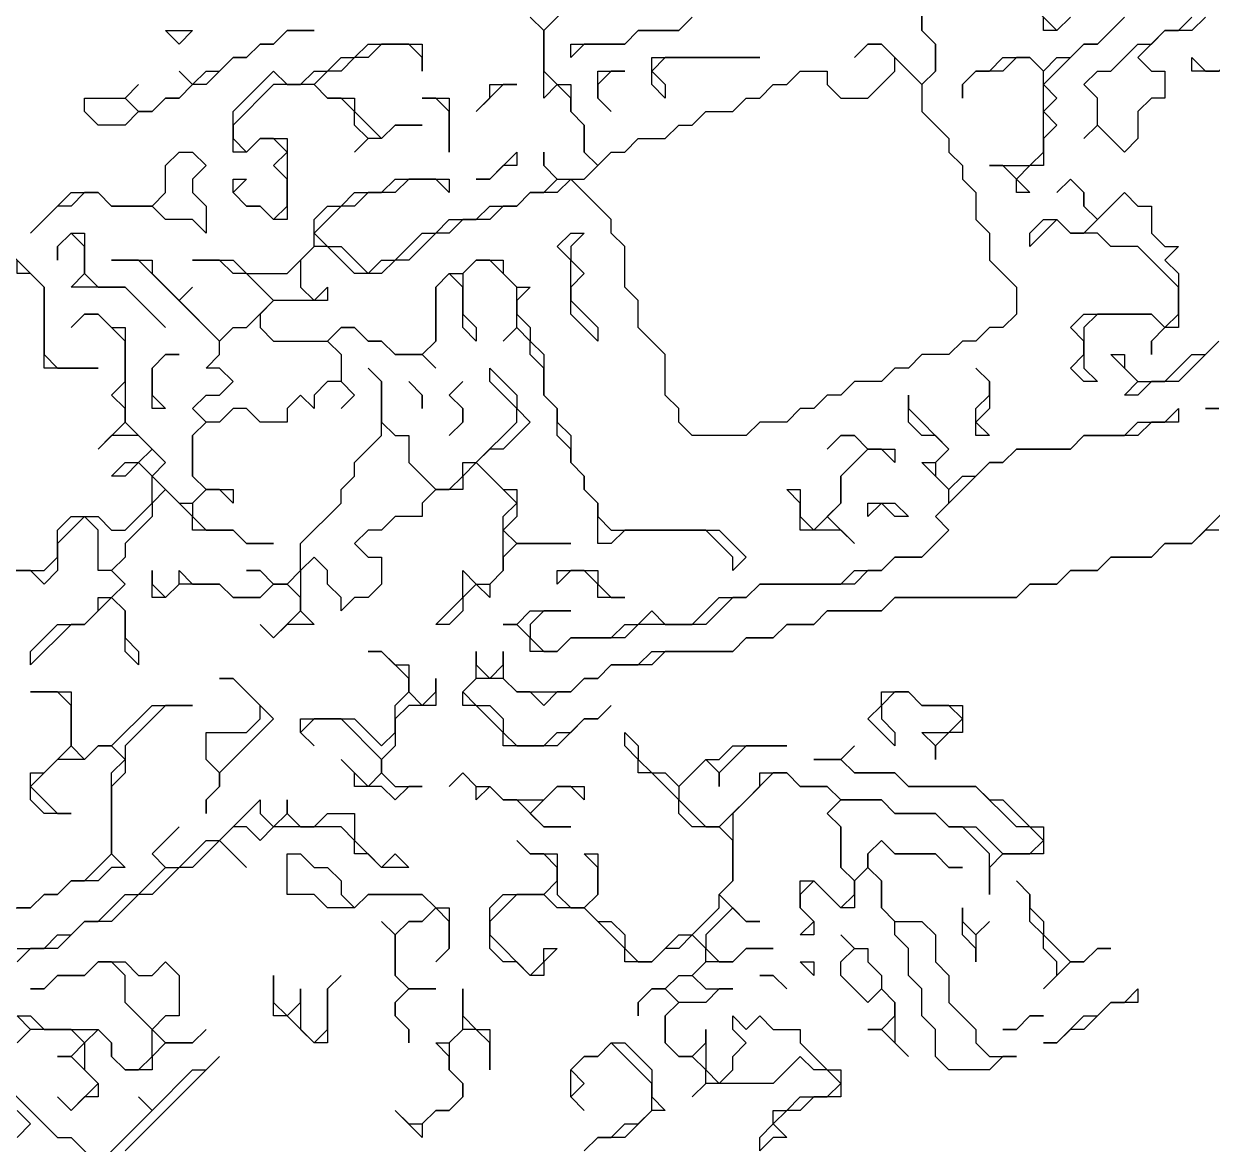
# Model space of a CAD drawing. Header units: metres. Extents: x 0 to 96.9, y 0 to 54.3.
# Drawn here: x 77.45 to 86.25, y 12.85 to 21.15 of the extents above; entities that cross this region are included whole.
import ezdxf

# ---------------------------------------------------------------- set-up
doc = ezdxf.new("R2010")
doc.units = ezdxf.units.M

msp = doc.modelspace()

# ---------------------------------------------------------------- linework, layer by layer
for points in [[(84.1, 21.4), (84.1, 21.1), (84.2, 21), (84.2, 20.8), (84.1, 20.7), (84.1, 20.5), (84.3, 20.3), (84.3, 20.2), (84.4, 20.1), (84.4, 20), (84.5, 19.9), (84.5, 19.7), (84.6, 19.6), (84.6, 19.4), (84.8, 19.2), (84.8, 19), (84.7, 18.9), (84.6, 18.9), (84.5, 18.8), (84.4, 18.8), (84.3, 18.7), (84.1, 18.7), (84, 18.6), (83.9, 18.6), (83.8, 18.5), (83.6, 18.5), (83.5, 18.4), (83.4, 18.4), (83.3, 18.3), (83.2, 18.3), (83.1, 18.2), (82.9, 18.2), (82.8, 18.1), (82.4, 18.1), (82.3, 18.2), (82.3, 18.3), (82.2, 18.4), (82.2, 18.7), (82, 18.9), (82, 19.1), (81.9, 19.2), (81.9, 19.5), (81.8, 19.6), (81.8, 19.7), (81.5, 20), (81.4, 19.9), (81.2, 19.9), (81.1, 19.8), (81, 19.8), (80.9, 19.7), (80.7, 19.7), (80.6, 19.6), (80.5, 19.6), (80.3, 19.4), (80.2, 19.4), (80.1, 19.3), (79.9, 19.3), (79.7, 19.5), (79.6, 19.5), (79.5, 19.4), (79.5, 19.2), (79.6, 19.1), (79.7, 19.2), (79.7, 19.1), (79.3, 19.1), (79.2, 19), (79.2, 18.9), (79.3, 18.8), (79.7, 18.8), (79.8, 18.9), (79.9, 18.9), (80, 18.8), (80.1, 18.8), (80.2, 18.7), (80.4, 18.7), (80.5, 18.8), (80.5, 19.2), (80.6, 19.3), (80.7, 19.3), (80.8, 19.4), (81, 19.4), (81, 19.3), (81.1, 19.2), (81.2, 19.2), (81.1, 19.1), (81.1, 19), (81.2, 18.9), (81.2, 18.8), (81.3, 18.7), (81.3, 18.4), (81.4, 18.3), (81.4, 18.2), (81.5, 18.1), (81.5, 17.9), (81.6, 17.8), (81.6, 17.7), (81.7, 17.6), (81.7, 17.5), (81.8, 17.4), (82.6, 17.4), (82.8, 17.2), (82.7, 17.1), (82.7, 17.2), (82.5, 17.4), (81.9, 17.4), (81.8, 17.3), (81.7, 17.3), (81.7, 17.6), (81.6, 17.7), (81.6, 17.8), (81.5, 17.9), (81.5, 18), (81.4, 18.1), (81.4, 18.3), (81.3, 18.4), (81.3, 18.6), (81.2, 18.7), (81.2, 18.8), (81.1, 18.9), (81, 18.8), (81.1, 18.9), (81.1, 19.2), (80.9, 19.4), (80.8, 19.4), (80.7, 19.3), (80.7, 19), (80.8, 18.9), (80.8, 18.8), (80.7, 18.9), (80.7, 19.2), (80.6, 19.3), (80.5, 19.2), (80.5, 18.8), (80.4, 18.7), (80.5, 18.6), (80.4, 18.7), (80.2, 18.7), (80.1, 18.8), (80, 18.8), (79.9, 18.9), (79.8, 18.9), (79.7, 18.8), (79.8, 18.7), (79.8, 18.5), (79.9, 18.4), (79.8, 18.3), (79.9, 18.4), (79.8, 18.5), (79.7, 18.5), (79.6, 18.4), (79.6, 18.3), (79.5, 18.4), (79.4, 18.3), (79.4, 18.2), (79.2, 18.2), (79.1, 18.3), (79, 18.3), (78.9, 18.2), (78.8, 18.2), (78.7, 18.1), (78.7, 17.8), (78.8, 17.7), (79, 17.7), (79, 17.6), (78.9, 17.7), (78.8, 17.7), (78.7, 17.6), (78.7, 17.5), (78.8, 17.4), (79, 17.4), (79.1, 17.3), (79.3, 17.3), (79.1, 17.3), (79, 17.4), (78.7, 17.4), (78.7, 17.5), (78.5, 17.7), (78.4, 17.6), (78.4, 17.5), (78.2, 17.3), (78.2, 17.2), (78.1, 17.1), (78.2, 17), (78.1, 16.9), (78.2, 16.8), (78.2, 16.6), (78.3, 16.5), (78.3, 16.4), (78.2, 16.5), (78.2, 16.8), (78.1, 16.9), (77.9, 16.7), (77.8, 16.7), (77.5, 16.4), (77.5, 16.5), (77.7, 16.7), (77.9, 16.7), (78, 16.8), (78, 16.9), (78.1, 16.9), (78.2, 17), (78.1, 17.1), (78, 17.1), (78, 17.4), (77.9, 17.5), (77.7, 17.3), (77.7, 17.1), (77.6, 17), (77.5, 17.1), (77.3, 17.1)], [(81.2, 21.2), (81.3, 21.1), (81.6, 21.4), (81.3, 21.1), (81.3, 20.8), (81.4, 20.7), (81.5, 20.7), (81.5, 20.5), (81.6, 20.4), (81.6, 20.2), (81.7, 20.1), (81.8, 20.2), (81.9, 20.2), (82, 20.3), (82.2, 20.3), (82.3, 20.4), (82.4, 20.4), (82.5, 20.5), (82.7, 20.5), (82.8, 20.6), (82.9, 20.6), (83, 20.7), (83.1, 20.7), (83.2, 20.8), (83.4, 20.8), (83.4, 20.7), (83.5, 20.6), (83.7, 20.6), (83.9, 20.8), (83.9, 20.9), (83.8, 21), (83.7, 21), (83.6, 20.9), (83.7, 21), (83.8, 21), (84.1, 20.7), (84.2, 20.8), (84.2, 21), (84.1, 21.1), (84.1, 21.4)], [(84.9, 21.3), (85.1, 21.1), (85.2, 21.2)], [(86.5, 21.3), (86.5, 21.1), (86.4, 21), (86.4, 20.8), (86.1, 20.8), (86.1, 20.9), (86.2, 20.8), (86.3, 20.8), (86.4, 20.9), (86.4, 21), (86.5, 21.1), (86.5, 21.2)], [(77.1, 17.1), (77.6, 17.1), (77.7, 17.2), (77.7, 17.4), (77.8, 17.5), (78, 17.5), (78.1, 17.4), (78.2, 17.4), (78.4, 17.6), (78.4, 17.8), (78.3, 17.9), (78.2, 17.8), (78.1, 17.8), (78.2, 17.9), (78.3, 17.9), (78.4, 18), (78.3, 18.1), (78.1, 18.1), (78, 18), (78.2, 18.2), (78.2, 18.3), (78.1, 18.4), (78.2, 18.5), (78.2, 18.8), (78, 19), (77.9, 19), (77.8, 18.9), (77.9, 19), (78, 19), (78.1, 18.9), (78.2, 18.9), (78.2, 18.2), (78.5, 17.9), (78.4, 17.8), (78.6, 17.6), (78.7, 17.6), (78.8, 17.7), (78.7, 17.8), (78.7, 18.1), (78.8, 18.2), (78.7, 18.3), (78.8, 18.4), (78.9, 18.4), (79, 18.5), (78.9, 18.6), (78.8, 18.6), (78.9, 18.7), (78.9, 18.8), (78.3, 19.4), (78.1, 19.4), (78.4, 19.4), (78.4, 19.3), (78.6, 19.1), (78.7, 19.2), (78.6, 19.1), (78.9, 18.8), (79, 18.9), (79.1, 18.9), (79.3, 19.1), (79.1, 19.3), (79, 19.3), (78.9, 19.4), (78.7, 19.4), (79, 19.4), (79.1, 19.3), (79.4, 19.3), (79.6, 19.5), (79.6, 19.7), (79.7, 19.8), (79.8, 19.8), (79.9, 19.9), (80.1, 19.9), (80.2, 20), (80.6, 20), (80.6, 19.9), (80.5, 20), (80.3, 20), (80.2, 19.9), (80, 19.9), (79.9, 19.8), (79.8, 19.8), (79.6, 19.6), (79.7, 19.5), (79.8, 19.5), (80, 19.3), (80.1, 19.4), (80.2, 19.4), (80.4, 19.6), (80.5, 19.6), (80.6, 19.7), (80.8, 19.7), (80.9, 19.8), (81.1, 19.8), (81.2, 19.9), (81.3, 19.9), (81.4, 20), (81.3, 20.1), (81.3, 20.2), (81.3, 20.1), (81.4, 20), (81.6, 20), (81.7, 20.1), (81.6, 20.2), (81.6, 20.4), (81.5, 20.5), (81.5, 20.6), (81.4, 20.7), (81.3, 20.6), (81.3, 21.1), (81.2, 21.2)], [(82.4, 21.2), (82.3, 21.1), (82, 21.1), (81.9, 21), (81.6, 21), (81.5, 20.9), (81.5, 21), (81.9, 21), (82, 21.1), (82.3, 21.1), (82.4, 21.2)], [(85.6, 21.2), (85.4, 21), (85.3, 21), (85, 20.7), (85.1, 20.6), (85, 20.5), (85.1, 20.4), (85, 20.3), (85, 20.1), (84.9, 20.1), (84.8, 20), (84.9, 19.9), (84.8, 19.9), (84.8, 20), (84.7, 20.1), (84.6, 20.1), (84.9, 20.1), (85, 20.2), (85, 20.8), (84.9, 20.9), (84.8, 20.9), (84.7, 20.8), (84.5, 20.8), (84.4, 20.7), (84.4, 20.6), (84.4, 20.7), (84.5, 20.8), (84.6, 20.8), (84.7, 20.9), (84.9, 20.9), (85, 20.8), (85.1, 20.9), (85.2, 20.9), (85.3, 21), (85.4, 21), (85.6, 21.2)], [(85.2, 21.2), (85.1, 21.1), (85, 21.1), (85, 21.2)], [(86.2, 21.2), (86.1, 21.1), (85.9, 21.1), (85.7, 20.9), (85.8, 20.8), (85.9, 20.8), (85.9, 20.6), (85.8, 20.6), (85.7, 20.5), (85.7, 20.3), (85.6, 20.2), (85.4, 20.4), (85.3, 20.3), (85.4, 20.4), (85.4, 20.6), (85.3, 20.7), (85.4, 20.8), (85.5, 20.8), (85.7, 21), (85.8, 21), (85.9, 21.1), (86, 21.1), (86.1, 21.2)], [(86.3, 18.8), (86, 18.5), (85.8, 18.5), (85.7, 18.4), (85.6, 18.4), (85.7, 18.5), (85.5, 18.7), (85.6, 18.7), (85.6, 18.6), (85.7, 18.5), (85.9, 18.5), (86.1, 18.7), (86.2, 18.7), (86.3, 18.8)], [(86.3, 18.3), (86.2, 18.3), (86.3, 18.3)], [(86.3, 17.4), (86.2, 17.4), (86.1, 17.3), (85.9, 17.3), (85.8, 17.2), (85.5, 17.2), (85.4, 17.1), (85.2, 17.1), (85.1, 17), (84.9, 17), (84.8, 16.9), (83.9, 16.9), (83.8, 16.8), (83.4, 16.8), (83.3, 16.7), (83.1, 16.7), (83, 16.6), (82.8, 16.6), (82.7, 16.5), (82.2, 16.5), (82.1, 16.4), (81.8, 16.4), (81.7, 16.3), (81.6, 16.3), (81.5, 16.2), (81.4, 16.2), (81.3, 16.1), (81.2, 16.2), (81.1, 16.2), (81, 16.3), (80.8, 16.3), (80.7, 16.2), (80.8, 16.1), (80.9, 16.1), (81, 16), (81, 15.9), (81.1, 15.8), (81.3, 15.8), (81.4, 15.9), (81.5, 15.9), (81.6, 16), (81.7, 16), (81.8, 16.1), (81.7, 16), (81.6, 16), (81.4, 15.8), (81, 15.8), (81, 15.9), (80.8, 16.1), (80.7, 16.1), (80.7, 16.2), (80.8, 16.3), (80.8, 16.5), (80.8, 16.4), (80.9, 16.3), (81, 16.4), (81, 16.5), (81, 16.3), (81.1, 16.2), (81.5, 16.2), (81.6, 16.3), (81.7, 16.3), (81.8, 16.4), (82, 16.4), (82.1, 16.5), (82.7, 16.5), (82.8, 16.6), (83, 16.6), (83.1, 16.7), (83.3, 16.7), (83.4, 16.8), (83.8, 16.8), (83.9, 16.9), (84.8, 16.9), (84.9, 17), (85.1, 17), (85.2, 17.1), (85.4, 17.1), (85.5, 17.2), (85.8, 17.2), (85.9, 17.3), (86.1, 17.3), (86.5, 17.7)], [(77.3, 14.6), (77.5, 14.6), (77.6, 14.7), (77.7, 14.7), (77.8, 14.8), (77.9, 14.8), (78.1, 15), (78.1, 15.6), (78.2, 15.7), (78.1, 15.8), (78, 15.8), (77.9, 15.7), (77.7, 15.7), (77.5, 15.5), (77.7, 15.3), (77.8, 15.3), (77.6, 15.3), (77.5, 15.4), (77.5, 15.6), (77.6, 15.6), (77.8, 15.8), (77.8, 16.1), (77.7, 16.2), (77.5, 16.2), (77.8, 16.2), (77.8, 15.8), (77.9, 15.7), (78, 15.8), (78.1, 15.8), (78.4, 16.1), (78.7, 16.1), (78.5, 16.1), (78.2, 15.8), (78.2, 15.6), (78.1, 15.5), (78.1, 15), (78.2, 14.9), (78.1, 14.9), (78, 14.8), (77.8, 14.8), (77.7, 14.7), (77.6, 14.7), (77.5, 14.6), (77.4, 14.6)], [(82.9, 12.8), (82.9, 12.9), (83, 13), (83, 13.1), (83.1, 13.1), (83.2, 13.2), (83.4, 13.2), (83.5, 13.3), (83.4, 13.4), (83.3, 13.4), (83.2, 13.5), (83, 13.3), (82.5, 13.3), (82.4, 13.2), (82.5, 13.3), (82.5, 13.4), (82.4, 13.5), (82.3, 13.5), (82.2, 13.6), (82.2, 13.8), (82.3, 13.9), (82.2, 14), (82.1, 14), (82, 13.9), (82, 13.8), (82, 13.9), (82.1, 14), (82.2, 14), (82.3, 14.1), (82.4, 14.1), (82.5, 14.2), (82.5, 14.3), (82.4, 14.4), (82.3, 14.3), (82.2, 14.3), (82.1, 14.2), (81.9, 14.2), (81.9, 14.3), (81.6, 14.6), (81.4, 14.6), (81.3, 14.7), (81.1, 14.7), (80.9, 14.5), (80.9, 14.4), (81.2, 14.1), (81.3, 14.2), (81.3, 14.3), (81.4, 14.3), (81.3, 14.2), (81.3, 14.1), (81.2, 14.1), (81.1, 14.2), (81, 14.2), (80.9, 14.3), (80.9, 14.6), (81, 14.7), (81.3, 14.7), (81.4, 14.8), (81.4, 14.9), (81.3, 15), (81.2, 15), (81.1, 15.1), (81.2, 15), (81.4, 15), (81.4, 14.7), (81.5, 14.6), (81.6, 14.6), (81.7, 14.7), (81.7, 14.9), (81.6, 15), (81.7, 15), (81.7, 14.7), (81.6, 14.6), (81.7, 14.5), (81.8, 14.5), (81.9, 14.4), (81.9, 14.3), (82, 14.2), (82.1, 14.2), (82.3, 14.4), (82.4, 14.4), (82.6, 14.6), (82.6, 14.7), (82.7, 14.8), (82.7, 15.1), (82.6, 15.2), (82.4, 15.2), (82.3, 15.3), (82.3, 15.4), (82.1, 15.6), (82, 15.6), (82, 15.7), (81.9, 15.8), (81.9, 15.9), (82, 15.8), (82, 15.7), (82.1, 15.6), (82.2, 15.6), (82.3, 15.5), (82.5, 15.7), (82.6, 15.7), (82.7, 15.8), (83.1, 15.8), (82.8, 15.8), (82.6, 15.6), (82.6, 15.5), (82.6, 15.6), (82.5, 15.7), (82.3, 15.5), (82.3, 15.4), (82.5, 15.2), (82.6, 15.2), (82.9, 15.5), (82.9, 15.6), (83.1, 15.6), (83.2, 15.5), (83.4, 15.5), (83.5, 15.4), (83.8, 15.4), (83.9, 15.3), (84.2, 15.3), (84.3, 15.2), (84.5, 15.2), (84.7, 15), (84.9, 15), (85, 15.1), (84.9, 15.2), (84.8, 15.2), (84.5, 15.5), (84, 15.5), (83.9, 15.6), (83.6, 15.6), (83.5, 15.7), (83.3, 15.7), (83.5, 15.7), (83.6, 15.8), (83.5, 15.7), (83.6, 15.6), (83.9, 15.6), (84, 15.5), (84.5, 15.5), (84.6, 15.4), (84.7, 15.4), (84.9, 15.2), (85, 15.2), (85, 15), (84.7, 15), (84.6, 14.9), (84.6, 14.7), (84.6, 15), (84.4, 15.2), (84.3, 15.2), (84.2, 15.3), (83.9, 15.3), (83.8, 15.4), (83.5, 15.4), (83.4, 15.3), (83.5, 15.2), (83.5, 14.9), (83.6, 14.8), (83.7, 14.9), (83.7, 15), (83.8, 15.1), (83.9, 15), (84.2, 15), (84.3, 14.9), (84.4, 14.9), (84.3, 14.9), (84.2, 15), (83.9, 15), (83.8, 15.1), (83.7, 15), (83.7, 14.9), (83.8, 14.8), (83.8, 14.6), (83.9, 14.5), (84.1, 14.5), (84.2, 14.4), (84.2, 14.2), (84.3, 14.1), (84.3, 13.9), (84.5, 13.7), (84.5, 13.6), (84.6, 13.5), (84.8, 13.5), (84.7, 13.5), (84.6, 13.4), (84.3, 13.4), (84.2, 13.5), (84.2, 13.7), (84.1, 13.8), (84.1, 14), (84, 14.1), (84, 14.3), (83.9, 14.4), (83.9, 14.5), (83.8, 14.6), (83.8, 14.8), (83.7, 14.9), (83.6, 14.8), (83.6, 14.6), (83.5, 14.6), (83.3, 14.8), (83.2, 14.7), (83.2, 14.6), (83.3, 14.5), (83.3, 14.4), (83.2, 14.4), (83.3, 14.5), (83.2, 14.6), (83.2, 14.8), (83.3, 14.8), (83.5, 14.6), (83.6, 14.7), (83.6, 14.8), (83.5, 14.9), (83.5, 15.2), (83.4, 15.3), (83.5, 15.4), (83.4, 15.5), (83.2, 15.5), (83.1, 15.6), (83, 15.6), (82.7, 15.3), (82.7, 14.8), (82.6, 14.7), (82.8, 14.5), (82.9, 14.5), (82.8, 14.5), (82.7, 14.6), (82.5, 14.4), (82.5, 14.3), (82.6, 14.2), (82.7, 14.2), (82.8, 14.3), (83, 14.3), (82.8, 14.3), (82.7, 14.2), (82.5, 14.2), (82.4, 14.1), (82.5, 14), (82.7, 14), (82.6, 14), (82.5, 13.9), (82.3, 13.9), (82.2, 13.8), (82.2, 13.6), (82.3, 13.5), (82.4, 13.5), (82.5, 13.6), (82.5, 13.7), (82.5, 13.4), (82.6, 13.3), (82.7, 13.4), (82.7, 13.5), (82.8, 13.6), (82.7, 13.7), (82.7, 13.8), (82.8, 13.7), (82.9, 13.8), (83, 13.7), (83.2, 13.7), (83.2, 13.6), (83.4, 13.4), (83.5, 13.4), (83.5, 13.2), (83.3, 13.2), (83.2, 13.1), (83.1, 13.1), (83, 13), (83.1, 12.9), (83, 12.9), (82.9, 12.8)], [(77.4, 14.3), (77.6, 14.3), (77.7, 14.4), (77.8, 14.4), (77.9, 14.5), (78, 14.5), (78.2, 14.7), (78.3, 14.7), (78.5, 14.9), (78.4, 15), (78.6, 15.2), (78.4, 15), (78.5, 14.9), (78.6, 14.9), (78.8, 15.1), (78.9, 15.1), (79.2, 15.4), (79.2, 15.3), (79.3, 15.2), (79.4, 15.3), (79.4, 15.4), (79.4, 15.3), (79.5, 15.2), (79.6, 15.2), (79.7, 15.3), (79.9, 15.3), (79.9, 15.1), (80.1, 14.9), (80.2, 15), (80.3, 14.9), (80.1, 14.9), (80, 15), (79.9, 15), (79.9, 15.1), (79.8, 15.2), (79.3, 15.2), (79.2, 15.1), (79.1, 15.2), (79, 15.2), (78.9, 15.1), (79.1, 14.9), (78.9, 15.1), (78.7, 14.9), (78.6, 14.9), (78.4, 14.7), (78.3, 14.7), (78.1, 14.5), (77.9, 14.5), (77.7, 14.3), (77.5, 14.3), (77.4, 14.2)], [(77.4, 13.6), (77.5, 13.7), (77.4, 13.8), (77.5, 13.8), (77.6, 13.7), (78, 13.7), (78.1, 13.6), (78.1, 13.5), (78.2, 13.4), (78.3, 13.4), (78.4, 13.5), (78.4, 13.7), (78.2, 13.9), (78.2, 14.1), (78.1, 14.2), (78, 14.2), (77.9, 14.1), (77.7, 14.1), (77.6, 14), (77.5, 14), (77.6, 14), (77.7, 14.1), (77.9, 14.1), (78, 14.2), (78.2, 14.2), (78.3, 14.1), (78.4, 14.1), (78.5, 14.2), (78.6, 14.1), (78.6, 13.8), (78.5, 13.8), (78.4, 13.7), (78.5, 13.6), (78.7, 13.6), (78.8, 13.7), (78.7, 13.6), (78.5, 13.6), (78.4, 13.5), (78.4, 13.4), (78.2, 13.4), (78.1, 13.5), (78.1, 13.6), (78, 13.7), (77.9, 13.6), (77.9, 13.4), (78, 13.3), (78, 13.2), (77.9, 13.2), (77.8, 13.1), (77.7, 13.2), (77.8, 13.1), (78, 13.3), (77.8, 13.5), (77.7, 13.5), (77.8, 13.5), (77.9, 13.6), (77.8, 13.7), (77.5, 13.7), (77.4, 13.6)], [(81.6, 12.8), (81.7, 12.9), (81.8, 12.9), (81.9, 13), (82, 13), (82.1, 13.1), (82.1, 13.3), (81.8, 13.6), (81.7, 13.5), (81.6, 13.5), (81.5, 13.4), (81.6, 13.3), (81.5, 13.2), (81.6, 13.1), (81.5, 13.2), (81.5, 13.4), (81.6, 13.5), (81.7, 13.5), (81.8, 13.6), (81.9, 13.6), (82.1, 13.4), (82.1, 13.2), (82.2, 13.1), (82.1, 13.1), (81.9, 12.9), (81.7, 12.9), (81.6, 12.8)], [(77.3, 13.3), (77.7, 12.9), (77.8, 12.9), (78, 12.7), (78.4, 13.1), (78.3, 13.2), (78.4, 13.1), (78.7, 13.4), (78.8, 13.4), (78.9, 13.5), (78.2, 12.8)], [(77.4, 12.9), (77.5, 13), (77.4, 13.1)]]:
    msp.add_lwpolyline(points)
for points in [[(78, 20.4), (77.9, 20.5), (77.9, 20.6), (78.2, 20.6), (78.3, 20.7), (78.2, 20.6), (78.3, 20.5), (78.4, 20.5), (78.5, 20.6), (78.6, 20.6), (78.7, 20.7), (78.6, 20.8), (78.7, 20.7), (78.8, 20.8), (78.9, 20.8), (79, 20.9), (79.1, 20.9), (79.2, 21), (79.3, 21), (79.4, 21.1), (79.6, 21.1), (79.4, 21.1), (79.3, 21), (79.2, 21), (79.1, 20.9), (79, 20.9), (78.8, 20.7), (78.7, 20.7), (78.6, 20.6), (78.5, 20.6), (78.4, 20.5), (78.3, 20.5), (78.2, 20.4)], [(78.6, 21), (78.5, 21.1), (78.7, 21.1)], [(79.3, 19.7), (79.2, 19.8), (79.1, 19.8), (79, 19.9), (79, 20), (79.1, 20), (79, 19.9), (79.1, 19.8), (79.2, 19.8), (79.3, 19.7), (79.4, 19.8), (79.4, 20), (79.3, 20.1), (79.4, 20.2), (79.3, 20.3), (79.2, 20.3), (79.1, 20.2), (79, 20.2), (79, 20.5), (79.3, 20.8), (79.4, 20.7), (79.5, 20.7), (79.6, 20.8), (79.7, 20.8), (79.8, 20.9), (79.9, 20.9), (80, 21), (80.4, 21), (80.4, 20.8), (80.4, 20.9), (80.3, 21), (80.1, 21), (80, 20.9), (79.9, 20.9), (79.8, 20.8), (79.7, 20.8), (79.6, 20.7), (79.7, 20.6), (79.9, 20.6), (79.9, 20.5), (80.1, 20.3), (80.2, 20.4), (80.4, 20.4), (80.2, 20.4), (80.1, 20.3), (80, 20.3), (79.9, 20.2), (80, 20.3), (79.9, 20.4), (79.9, 20.5), (79.8, 20.6), (79.7, 20.6), (79.6, 20.7), (79.3, 20.7), (79, 20.4), (79, 20.3), (79.1, 20.2), (79.2, 20.3), (79.4, 20.3), (79.4, 19.7)], [(82.2, 20.6), (82.1, 20.7), (82.1, 20.9), (82.9, 20.9), (82.2, 20.9), (82.1, 20.8), (82.2, 20.7)], [(81.8, 20.5), (81.7, 20.6), (81.7, 20.8), (81.9, 20.8), (81.8, 20.8), (81.7, 20.7), (81.7, 20.6)], [(80.8, 20.5), (80.9, 20.6), (80.9, 20.7), (81.1, 20.7), (81, 20.7)], [(80.6, 20.2), (80.6, 20.5), (80.5, 20.6), (80.4, 20.6), (80.6, 20.6)], [(77.5, 19.6), (77.8, 19.9), (78, 19.9), (78.1, 19.8), (78.4, 19.8), (78.5, 19.9), (78.5, 20.1), (78.6, 20.2), (78.7, 20.2), (78.8, 20.1), (78.7, 20), (78.7, 19.9), (78.8, 19.8), (78.8, 19.6), (78.7, 19.7), (78.5, 19.7), (78.4, 19.8), (78.1, 19.8), (78, 19.9), (77.9, 19.9), (77.8, 19.8), (77.7, 19.8)], [(80.8, 20), (80.9, 20), (81.1, 20.2), (81.1, 20.1), (81, 20.1), (80.9, 20)], [(85.3, 18.5), (85.2, 18.6), (85.3, 18.7), (85.3, 18.8), (85.2, 18.9), (85.3, 19), (85.8, 19), (85.9, 18.9), (86, 19), (86, 19.2), (85.7, 19.5), (85.5, 19.5), (85.4, 19.6), (85.2, 19.6), (85.1, 19.7), (84.9, 19.5), (84.9, 19.6), (85, 19.7), (85.1, 19.7), (85.2, 19.6), (85.3, 19.6), (85.4, 19.7), (85.3, 19.8), (85.3, 19.9), (85.2, 20), (85.1, 19.9), (85.2, 20), (85.3, 19.9), (85.3, 19.8), (85.4, 19.7), (85.6, 19.9), (85.7, 19.8), (85.8, 19.8), (85.8, 19.6), (85.9, 19.5), (86, 19.5), (85.9, 19.4), (86, 19.3), (86, 18.9), (85.9, 18.9), (85.8, 18.8), (85.8, 18.7), (85.8, 18.8), (85.9, 18.9), (85.8, 19), (85.4, 19), (85.3, 18.9), (85.3, 18.6), (85.4, 18.5)], [(77.6, 18.6), (77.6, 19.2), (77.5, 19.3), (77.4, 19.3), (77.4, 19.4), (77.3, 19.5), (77.3, 19.6), (77.3, 19.5), (77.6, 19.2), (77.6, 18.7), (77.7, 18.6), (78, 18.6)], [(78.5, 18.9), (78.2, 19.2), (77.8, 19.2), (77.9, 19.3), (77.9, 19.5), (77.8, 19.6), (77.7, 19.5), (77.7, 19.4), (77.7, 19.5), (77.8, 19.6), (77.9, 19.6), (77.9, 19.3), (78, 19.2), (78.2, 19.2)], [(81.7, 18.8), (81.5, 19), (81.5, 19.4), (81.4, 19.5), (81.5, 19.6), (81.6, 19.6), (81.5, 19.5), (81.5, 19.4), (81.6, 19.3), (81.5, 19.2), (81.5, 19.1), (81.7, 18.9)], [(78.4, 18.3), (78.4, 18.6), (78.5, 18.7), (78.6, 18.7), (78.5, 18.7), (78.4, 18.6), (78.4, 18.4), (78.5, 18.3)], [(79.3, 16.6), (79.2, 16.7), (79.3, 16.6), (79.5, 16.8), (79.5, 16.9), (79.4, 17), (79.3, 17), (79.2, 16.9), (79, 16.9), (78.9, 17), (78.6, 17), (78.5, 16.9), (78.4, 16.9), (78.4, 17.1), (78.4, 17), (78.5, 16.9), (78.6, 17), (78.6, 17.1), (78.7, 17), (78.9, 17), (79, 16.9), (79.2, 16.9), (79.3, 17), (79.2, 17.1), (79.1, 17.1), (79.2, 17.1), (79.3, 17), (79.4, 17), (79.5, 17.1), (79.5, 17.3), (79.8, 17.6), (79.8, 17.7), (79.9, 17.8), (79.9, 17.9), (80.1, 18.1), (80.1, 18.5), (80, 18.6), (80.1, 18.5), (80.1, 18.2), (80.2, 18.1), (80.3, 18.1), (80.3, 17.9), (80.5, 17.7), (80.6, 17.7), (80.7, 17.8), (80.7, 17.9), (80.8, 17.9), (81.1, 18.2), (81.1, 18.3), (80.9, 18.5), (80.9, 18.6), (81.1, 18.4), (81.1, 18.3), (81.2, 18.2), (81, 18), (80.9, 18), (80.8, 17.9), (81, 17.7), (81.1, 17.7), (81.1, 17.5), (81, 17.4), (81.1, 17.3), (81.5, 17.3), (81.1, 17.3), (81, 17.2), (81, 17.1), (80.9, 17), (80.9, 16.9), (80.8, 17), (80.7, 16.9), (80.7, 16.8), (80.6, 16.7), (80.5, 16.7), (80.7, 16.9), (80.7, 17.1), (80.8, 17), (80.9, 17), (81, 17.1), (81, 17.5), (81.1, 17.6), (80.8, 17.9), (80.7, 17.8), (80.7, 17.7), (80.5, 17.7), (80.4, 17.6), (80.4, 17.5), (80.2, 17.5), (80.1, 17.4), (80, 17.4), (79.9, 17.3), (80, 17.2), (80.1, 17.2), (80.1, 17), (80, 16.9), (79.9, 16.9), (79.8, 16.8), (79.8, 16.9), (79.7, 17), (79.7, 17.1), (79.6, 17.2), (79.5, 17.1), (79.5, 16.8), (79.6, 16.7), (79.4, 16.7)], [(84.5, 18.1), (84.5, 18.3), (84.6, 18.4), (84.6, 18.5), (84.5, 18.6), (84.6, 18.5), (84.6, 18.3), (84.5, 18.2), (84.6, 18.1)], [(80.4, 18.3), (80.4, 18.4), (80.3, 18.5), (80.4, 18.4)], [(80.6, 18.1), (80.7, 18.2), (80.7, 18.3), (80.6, 18.4), (80.7, 18.5), (80.6, 18.4), (80.7, 18.3), (80.7, 18.2)], [(81.2, 16.5), (81.2, 16.6), (81.1, 16.7), (81, 16.7), (81.1, 16.7), (81.2, 16.8), (81.5, 16.8), (81.3, 16.8), (81.2, 16.7), (81.2, 16.6), (81.3, 16.5), (81.4, 16.5), (81.5, 16.6), (81.8, 16.6), (81.9, 16.7), (82, 16.7), (82.1, 16.8), (82.2, 16.7), (82.4, 16.7), (82.6, 16.9), (82.8, 16.9), (82.9, 17), (83.5, 17), (83.6, 17.1), (83.8, 17.1), (83.9, 17.2), (84.1, 17.2), (84.3, 17.4), (84.2, 17.5), (84.3, 17.6), (84.3, 17.7), (84.1, 17.9), (84.2, 17.9), (84.3, 18), (84.2, 18.1), (84.1, 18.1), (84, 18.2), (84, 18.4), (84, 18.3), (84.3, 18), (84.2, 17.9), (84.2, 17.8), (84.3, 17.7), (84.4, 17.8), (84.5, 17.8), (84.6, 17.9), (84.7, 17.9), (84.8, 18), (85.2, 18), (85.3, 18.1), (85.6, 18.1), (85.7, 18.2), (85.9, 18.2), (86, 18.3), (86, 18.2), (85.8, 18.2), (85.7, 18.1), (85.3, 18.1), (85.2, 18), (84.8, 18), (84.7, 17.9), (84.6, 17.9), (84.2, 17.5), (84.3, 17.4), (84.1, 17.2), (83.9, 17.2), (83.8, 17.1), (83.7, 17.1), (83.6, 17), (82.9, 17), (82.8, 16.9), (82.7, 16.9), (82.5, 16.7), (82, 16.7), (81.9, 16.6), (81.5, 16.6), (81.4, 16.5)], [(83.6, 17.3), (83.5, 17.4), (83.2, 17.4), (83.2, 17.6), (83.1, 17.7), (83.2, 17.7), (83.2, 17.5), (83.3, 17.4), (83.5, 17.6), (83.5, 17.8), (83.7, 18), (83.6, 18.1), (83.5, 18.1), (83.4, 18), (83.5, 18.1), (83.6, 18.1), (83.7, 18), (83.9, 18), (83.9, 17.9), (83.8, 18), (83.7, 18), (83.5, 17.8), (83.5, 17.6), (83.4, 17.5)], [(83.7, 17.5), (83.7, 17.6), (83.9, 17.6), (84, 17.5), (83.9, 17.5), (83.8, 17.6)], [(81.7, 16.9), (81.7, 17), (81.6, 17.1), (81.5, 17.1), (81.4, 17), (81.4, 17.1), (81.7, 17.1), (81.7, 17), (81.8, 16.9), (81.9, 16.9)], [(80.2, 15.4), (80.1, 15.5), (79.9, 15.5), (79.9, 15.6), (79.8, 15.7), (80, 15.5), (80.1, 15.6), (80.1, 15.7), (79.8, 16), (79.6, 16), (79.5, 15.9), (79.6, 15.8), (79.5, 15.9), (79.5, 16), (79.9, 16), (80.1, 15.8), (80.2, 15.9), (80.2, 16.1), (80.3, 16.2), (80.3, 16.3), (80.1, 16.5), (80, 16.5), (80.1, 16.5), (80.2, 16.4), (80.3, 16.4), (80.3, 16.2), (80.4, 16.1), (80.5, 16.2), (80.5, 16.3), (80.5, 16.1), (80.3, 16.1), (80.2, 16), (80.2, 15.8), (80.1, 15.7), (80.1, 15.6), (80.2, 15.5), (80.4, 15.5), (80.3, 15.5)], [(78.8, 15.3), (78.8, 15.4), (78.9, 15.5), (78.9, 15.6), (78.8, 15.7), (78.8, 15.9), (79.1, 15.9), (79.2, 16), (79.2, 16.1), (79, 16.3), (78.9, 16.3), (79, 16.3), (79.3, 16), (78.9, 15.6), (78.9, 15.5), (78.8, 15.4)], [(84.2, 15.7), (84.2, 15.8), (84.1, 15.9), (84.3, 15.9), (84.4, 16), (84.3, 16.1), (84.1, 16.1), (84, 16.2), (83.9, 16.2), (83.8, 16.1), (83.8, 16), (83.9, 15.9), (83.9, 15.8), (83.7, 16), (83.8, 16.1), (83.8, 16.2), (84, 16.2), (84.1, 16.1), (84.4, 16.1), (84.4, 15.9), (84.3, 15.9), (84.2, 15.8)], [(81.3, 15.2), (81.1, 15.4), (81, 15.4), (80.9, 15.5), (80.8, 15.4), (80.8, 15.5), (80.7, 15.6), (80.6, 15.5), (80.7, 15.6), (80.8, 15.5), (80.9, 15.5), (81, 15.4), (81.3, 15.4), (81.4, 15.5), (81.6, 15.5), (81.6, 15.4), (81.5, 15.5), (81.4, 15.5), (81.2, 15.3), (81.3, 15.2), (81.5, 15.2)], [(80.3, 13.6), (80.3, 13.7), (80.2, 13.8), (80.2, 13.9), (80.3, 14), (80.2, 14.1), (80.2, 14.4), (80.1, 14.5), (80.2, 14.4), (80.3, 14.5), (80.4, 14.5), (80.5, 14.6), (80.4, 14.7), (80, 14.7), (79.9, 14.6), (79.7, 14.6), (79.6, 14.7), (79.4, 14.7), (79.4, 15), (79.5, 15), (79.6, 14.9), (79.7, 14.9), (79.8, 14.8), (79.8, 14.7), (79.9, 14.6), (80, 14.7), (80.4, 14.7), (80.5, 14.6), (80.6, 14.6), (80.6, 14.3), (80.5, 14.2), (80.6, 14.3), (80.6, 14.5), (80.5, 14.6), (80.4, 14.5), (80.3, 14.5), (80.2, 14.4), (80.2, 14.1), (80.3, 14), (80.5, 14), (80.3, 14), (80.2, 13.9), (80.2, 13.8), (80.3, 13.7)], [(85, 14), (85.1, 14.1), (85.1, 14.2), (85, 14.3), (85, 14.4), (84.9, 14.5), (84.9, 14.7), (84.8, 14.8), (84.9, 14.7), (84.9, 14.6), (85, 14.5), (85, 14.4), (85.2, 14.2), (85.3, 14.2), (85.4, 14.3), (85.5, 14.3), (85.4, 14.3), (85.3, 14.2), (85.2, 14.2)], [(84.5, 14.2), (84.5, 14.3), (84.4, 14.4), (84.4, 14.6), (84.4, 14.5), (84.5, 14.4), (84.6, 14.5), (84.5, 14.4)], [(84, 13.5), (83.8, 13.7), (83.7, 13.7), (83.8, 13.7), (83.9, 13.8), (83.9, 13.9), (83.8, 14), (83.7, 13.9), (83.5, 14.1), (83.5, 14.2), (83.6, 14.3), (83.5, 14.4), (83.6, 14.3), (83.7, 14.3), (83.7, 14.2), (83.8, 14.1), (83.8, 14), (83.9, 13.9), (83.9, 13.6)], [(83.3, 14.1), (83.2, 14.2), (83.3, 14.2)], [(79.6, 13.6), (79.4, 13.8), (79.3, 13.8), (79.3, 14.1), (79.3, 13.9), (79.4, 13.8), (79.5, 13.9), (79.5, 14), (79.5, 13.7), (79.6, 13.6), (79.7, 13.7), (79.7, 14), (79.8, 14.1), (79.7, 14), (79.7, 13.6)], [(83.1, 14), (83, 14.1), (82.9, 14.1), (83, 14.1)], [(80.4, 12.9), (80.2, 13.1), (80.3, 13), (80.4, 13), (80.5, 13.1), (80.6, 13.1), (80.7, 13.2), (80.7, 13.3), (80.6, 13.4), (80.6, 13.5), (80.5, 13.6), (80.6, 13.6), (80.7, 13.7), (80.7, 14), (80.7, 13.8), (80.8, 13.7), (80.9, 13.7), (80.9, 13.4), (80.9, 13.6), (80.8, 13.7), (80.7, 13.7), (80.6, 13.6), (80.6, 13.4), (80.7, 13.3), (80.7, 13.2), (80.6, 13.1), (80.5, 13.1), (80.4, 13)], [(85, 13.6), (85.1, 13.6), (85.3, 13.8), (85.4, 13.8), (85.5, 13.9), (85.6, 13.9), (85.7, 14), (85.7, 13.9), (85.5, 13.9), (85.3, 13.7), (85.2, 13.7), (85.1, 13.6)], [(84.7, 13.7), (84.8, 13.7), (84.9, 13.8), (85, 13.8), (84.9, 13.8), (84.8, 13.7)]]:
    msp.add_lwpolyline(points, close=True)

doc.saveas('drawing.dxf')
